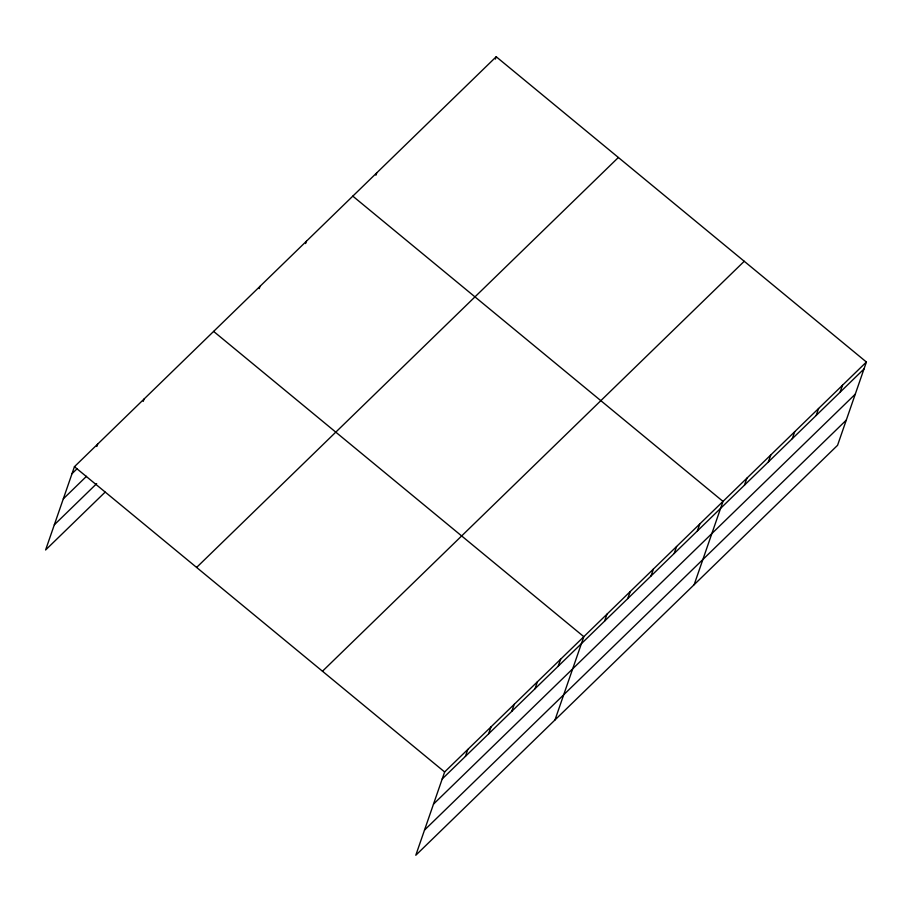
<?xml version="1.0" encoding="UTF-8"?>
<svg xmlns="http://www.w3.org/2000/svg" width="912" height="912" viewBox="0 0 912 912"><rect width="100%" height="100%" fill="white"/><g stroke="black" fill="none" stroke-linecap="round" stroke-linejoin="round"><path stroke-width="1.37" d="M866.4 362.018L444.634 771.962L415.792 855.251L837.558 445.307L866.4 362.018L496.208 56.749L74.442 466.693L45.6 549.982L105.108 492.149M96.832 446.47L97.641 444.144M143.23 401.383L144.039 399.057M259.213 288.648L260.023 286.322M305.611 243.55L306.421 241.224M375.904 175.229L376.713 172.904M495.41 59.075L496.208 56.749M465.405 756.39L467.822 749.413M488.604 733.841L491.021 726.864M511.803 711.292L514.22 704.315M535.002 688.754L537.419 681.777M558.201 666.205L560.618 659.228M554.975 719.967L583.817 636.679L213.625 331.409M604.599 621.106L607.016 614.129M627.787 598.568L630.203 591.58M650.986 576.019L653.402 569.042M674.185 553.47L676.601 546.493M697.384 530.921L699.8 523.944M694.157 584.683L722.999 501.395L352.807 196.137M744.477 485.15L746.894 478.162M768.383 461.917L770.8 454.94M792.277 438.683L794.694 431.707M816.183 415.45L818.6 408.473M840.089 392.228L842.494 385.252M72.025 473.67L77.064 468.768M63.304 498.853L86.503 476.303M54.321 524.799L96.683 483.622M196.604 567.435L618.37 157.491M322.472 671.221L744.238 261.277M442.217 778.939L863.983 368.995M433.496 804.122L855.262 394.178M424.513 830.068L846.279 420.124M74.442 466.693L444.634 771.962"/></g></svg>
